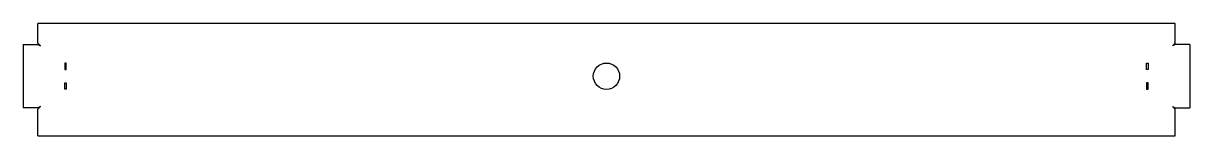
# Model space of a CAD drawing. Extents: x -8.4 to 13.7, y 20.4 to 22.5.
import ezdxf

# ---------------------------------------------------------------- set-up
doc = ezdxf.new("R2010")
doc.units = 0
doc.header["$LTSCALE"] = 1.21
doc.layers.get('0').update_dxf_attribs({"linetype": 'CONTINUOUS'})

msp = doc.modelspace()

# ---------------------------------------------------------------- linework, layer by layer
at = {"color": 3}
for p, q in [((-8.139, 22.119), (-8.139, 22.495)), ((13.461, 22.495), (-8.139, 22.495)), ((13.461, 22.119), (13.461, 22.495)), ((-8.416, 22.092), (-8.416, 20.892)), ((-8.416, 22.092), (-8.141, 22.092)), ((-8.141, 22.092), (-8.089, 22.067)), ((-8.089, 22.067), (-8.139, 22.119)), ((13.411, 22.067), (13.461, 22.119)), ((13.463, 22.092), (13.411, 22.067)), ((13.738, 22.092), (13.463, 22.092)), ((13.738, 22.092), (13.738, 20.892)), ((-7.629, 21.737), (-7.629, 21.617)), ((-7.599, 21.737), (-7.629, 21.737)), ((-7.599, 21.617), (-7.599, 21.737)), ((12.921, 21.737), (12.951, 21.737)), ((12.921, 21.617), (12.921, 21.737)), ((12.951, 21.737), (12.951, 21.617)), ((-7.629, 21.617), (-7.599, 21.617)), ((12.951, 21.617), (12.921, 21.617)), ((-7.629, 21.247), (-7.629, 21.367)), ((-7.629, 21.367), (-7.599, 21.367)), ((-7.599, 21.367), (-7.599, 21.247)), ((12.951, 21.367), (12.921, 21.367)), ((12.921, 21.367), (12.921, 21.247)), ((12.951, 21.247), (12.951, 21.367)), ((-7.599, 21.247), (-7.629, 21.247)), ((12.921, 21.247), (12.951, 21.247)), ((-8.141, 20.892), (-8.416, 20.892)), ((-8.089, 20.917), (-8.141, 20.892)), ((-8.139, 20.865), (-8.089, 20.917)), ((-8.139, 20.363), (-8.139, 20.865)), ((13.411, 20.917), (13.463, 20.892)), ((13.461, 20.865), (13.411, 20.917)), ((13.461, 20.363), (13.461, 20.865)), ((13.463, 20.892), (13.738, 20.892)), ((-8.139, 20.363), (13.461, 20.363))]:
    msp.add_line(p, q, dxfattribs=at)
msp.add_circle((2.661, 21.492), 0.25, dxfattribs=at)

doc.saveas('drawing.dxf')
